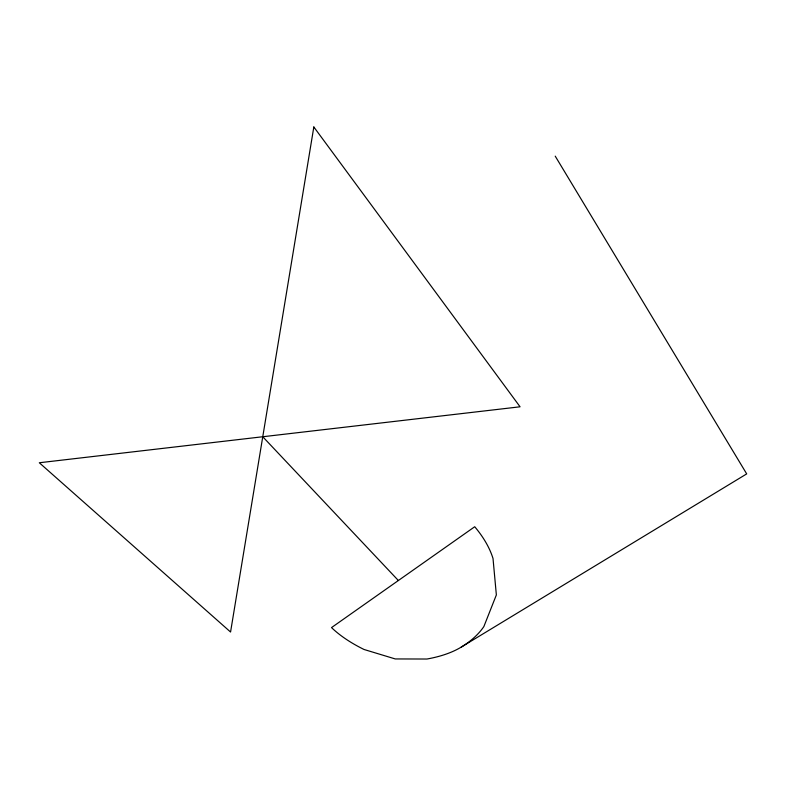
<?xml version="1.0" encoding="UTF-8"?>
<svg xmlns="http://www.w3.org/2000/svg" width="786" height="786" viewBox="0 0 786 786"><rect width="100%" height="100%" fill="white"/><g stroke="black" fill="none" stroke-linecap="round" stroke-linejoin="round"><path stroke-width="1.18" d="M461.205 647.124A192.708 94.487 12.2 0 0 483.871 626.56L496.359 594.933L493.019 558.512A197.404 99.134 12.4 0 0 474.724 526.738L331.525 627.592A121.673 58.695 9.6 0 0 364.065 649.491L395.26 658.943L426.936 659.022A120.936 58.282 11 0 0 461.205 647.124L746.7 473.889L555.221 156.139M262.76 436.751L398.374 580.52M313.83 126.978L230.563 632.023L39.3 462.757L520.067 406.794L313.83 126.978"/></g></svg>
